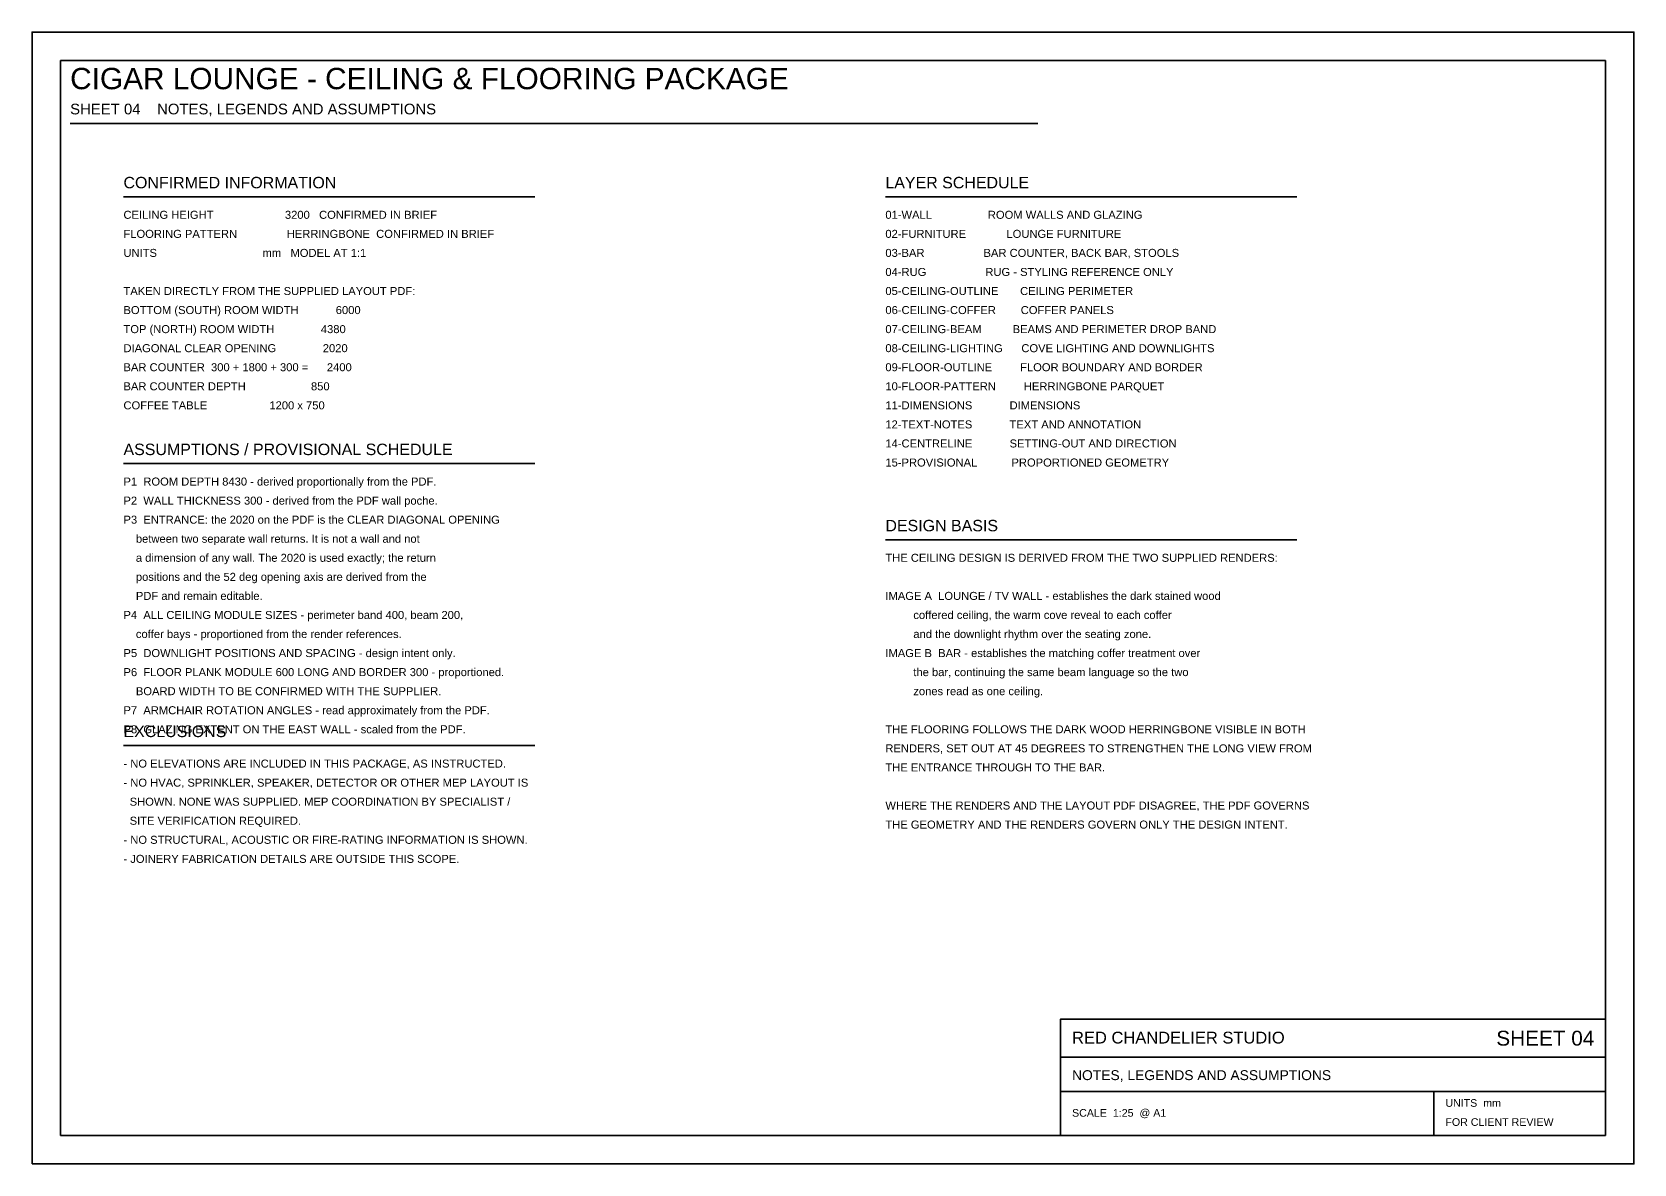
# Model space of a CAD drawing. Header units: millimetres. Extents: x 0 to 96025, y 0 to 14850.
# Drawn here: x 75000 to 96025, y 0 to 14850 of the extents above; entities that cross this region are included whole.
import ezdxf
from ezdxf.enums import TextEntityAlignment as Align

# ---------------------------------------------------------------- set-up
doc = ezdxf.new("R2010")
doc.units = ezdxf.units.MM
doc.layers.add('12-TEXT-NOTES', color=7, linetype='Continuous', lineweight=18)
doc.layers.add('17-SHEET-BORDER', color=7, linetype='Continuous', lineweight=35)
doc.styles.add('CL-TEXT', font='arial.ttf')

msp = doc.modelspace()

# ---------------------------------------------------------------- linework, layer by layer
at = {"layer": '17-SHEET-BORDER'}
for p, q in [((75500, 13650), (88200, 13650)), ((76200, 12690), (81600, 12690)), ((86200, 12690), (91600, 12690)), ((76200, 9190), (81600, 9190)), ((86200, 8190), (91600, 8190)), ((76200, 5490), (81600, 5490)), ((88500, 1400), (95650, 1400)), ((88500, 950), (95650, 950)), ((93400, 375), (93400, 950))]:
    msp.add_line(p, q, dxfattribs=at)
for points in [[(75000, 0), (96025, 0), (96025, 14850), (75000, 14850)], [(75375, 375), (95650, 375), (95650, 14475), (75375, 14475)], [(88500, 375), (95650, 375), (95650, 1900), (88500, 1900)]]:
    msp.add_lwpolyline(points, close=True, dxfattribs=at)

# ---------------------------------------------------------------- texts
at = {"layer": '12-TEXT-NOTES', "style": 'CL-TEXT'}
for s, height, p in [('CIGAR LOUNGE - CEILING & FLOORING PACKAGE', 280, (75500, 14100)), ('SHEET 04    NOTES, LEGENDS AND ASSUMPTIONS', 140, (75500, 13770)), ('CONFIRMED INFORMATION', 150, (76200, 12800)), ('LAYER SCHEDULE', 150, (86200, 12800)), ('CEILING HEIGHT                       3200   CONFIRMED IN BRIEF', 105, (76200, 12400)), ('01-WALL                  ROOM WALLS AND GLAZING', 105, (86200, 12400)), ('FLOORING PATTERN                HERRINGBONE  CONFIRMED IN BRIEF', 105, (76200, 12150)), ('02-FURNITURE             LOUNGE FURNITURE', 105, (86200, 12150)), ('UNITS                                  mm   MODEL AT 1:1', 105, (76200, 11900)), ('03-BAR                   BAR COUNTER, BACK BAR, STOOLS', 105, (86200, 11900)), ('04-RUG                   RUG - STYLING REFERENCE ONLY', 105, (86200, 11650)), ('TAKEN DIRECTLY FROM THE SUPPLIED LAYOUT PDF:', 105, (76200, 11400)), ('05-CEILING-OUTLINE       CEILING PERIMETER', 105, (86200, 11400)), ('BOTTOM (SOUTH) ROOM WIDTH            6000', 105, (76200, 11150)), ('06-CEILING-COFFER        COFFER PANELS', 105, (86200, 11150)), ('TOP (NORTH) ROOM WIDTH               4380', 105, (76200, 10900)), ('07-CEILING-BEAM          BEAMS AND PERIMETER DROP BAND', 105, (86200, 10900)), ('DIAGONAL CLEAR OPENING               2020', 105, (76200, 10650)), ('08-CEILING-LIGHTING      COVE LIGHTING AND DOWNLIGHTS', 105, (86200, 10650)), ('BAR COUNTER  300 + 1800 + 300 =      2400', 105, (76200, 10400)), ('09-FLOOR-OUTLINE         FLOOR BOUNDARY AND BORDER', 105, (86200, 10400)), ('BAR COUNTER DEPTH                     850', 105, (76200, 10150)), ('10-FLOOR-PATTERN         HERRINGBONE PARQUET', 105, (86200, 10150)), ('COFFEE TABLE                    1200 x 750', 105, (76200, 9900)), ('11-DIMENSIONS            DIMENSIONS', 105, (86200, 9900)), ('12-TEXT-NOTES            TEXT AND ANNOTATION', 105, (86200, 9650)), ('14-CENTRELINE            SETTING-OUT AND DIRECTION', 105, (86200, 9400)), ('ASSUMPTIONS / PROVISIONAL SCHEDULE', 150, (76200, 9300)), ('15-PROVISIONAL           PROPORTIONED GEOMETRY', 105, (86200, 9150)), ('P1  ROOM DEPTH 8430 - derived proportionally from the PDF.', 105, (76200, 8900)), ('P2  WALL THICKNESS 300 - derived from the PDF wall poche.', 105, (76200, 8650)), ('P3  ENTRANCE: the 2020 on the PDF is the CLEAR DIAGONAL OPENING', 105, (76200, 8400)), ('DESIGN BASIS', 150, (86200, 8300)), ('    between two separate wall returns. It is not a wall and not', 105, (76200, 8150)), ('    a dimension of any wall. The 2020 is used exactly; the return', 105, (76200, 7900)), ('THE CEILING DESIGN IS DERIVED FROM THE TWO SUPPLIED RENDERS:', 105, (86200, 7900)), ('    positions and the 52 deg opening axis are derived from the', 105, (76200, 7650)), ('    PDF and remain editable.', 105, (76200, 7400)), ('IMAGE A  LOUNGE / TV WALL - establishes the dark stained wood', 105, (86200, 7400)), ('P4  ALL CEILING MODULE SIZES - perimeter band 400, beam 200,', 105, (76200, 7150)), ('         coffered ceiling, the warm cove reveal to each coffer', 105, (86200, 7150)), ('    coffer bays - proportioned from the render references.', 105, (76200, 6900)), ('         and the downlight rhythm over the seating zone.', 105, (86200, 6900)), ('P5  DOWNLIGHT POSITIONS AND SPACING - design intent only.', 105, (76200, 6650)), ('IMAGE B  BAR - establishes the matching coffer treatment over', 105, (86200, 6650)), ('P6  FLOOR PLANK MODULE 600 LONG AND BORDER 300 - proportioned.', 105, (76200, 6400)), ('         the bar, continuing the same beam language so the two', 105, (86200, 6400)), ('    BOARD WIDTH TO BE CONFIRMED WITH THE SUPPLIER.', 105, (76200, 6150)), ('         zones read as one ceiling.', 105, (86200, 6150)), ('P7  ARMCHAIR ROTATION ANGLES - read approximately from the PDF.', 105, (76200, 5900)), ('P8  GLAZING EXTENT ON THE EAST WALL - scaled from the PDF.', 105, (76200, 5650)), ('EXCLUSIONS', 150, (76200, 5600)), ('THE FLOORING FOLLOWS THE DARK WOOD HERRINGBONE VISIBLE IN BOTH', 105, (86200, 5650)), ('RENDERS, SET OUT AT 45 DEGREES TO STRENGTHEN THE LONG VIEW FROM', 105, (86200, 5400)), ('- NO ELEVATIONS ARE INCLUDED IN THIS PACKAGE, AS INSTRUCTED.', 105, (76200, 5200)), ('THE ENTRANCE THROUGH TO THE BAR.', 105, (86200, 5150)), ('- NO HVAC, SPRINKLER, SPEAKER, DETECTOR OR OTHER MEP LAYOUT IS', 105, (76200, 4950)), ('  SHOWN. NONE WAS SUPPLIED. MEP COORDINATION BY SPECIALIST /', 105, (76200, 4700)), ('WHERE THE RENDERS AND THE LAYOUT PDF DISAGREE, THE PDF GOVERNS', 105, (86200, 4650)), ('  SITE VERIFICATION REQUIRED.', 105, (76200, 4450)), ('THE GEOMETRY AND THE RENDERS GOVERN ONLY THE DESIGN INTENT.', 105, (86200, 4400)), ('- NO STRUCTURAL, ACOUSTIC OR FIRE-RATING INFORMATION IS SHOWN.', 105, (76200, 4200)), ('- JOINERY FABRICATION DETAILS ARE OUTSIDE THIS SCOPE.', 105, (76200, 3950)), ('RED CHANDELIER STUDIO', 155, (88650, 1580)), ('NOTES, LEGENDS AND ASSUMPTIONS', 130, (88650, 1100)), ('UNITS  mm', 100, (93550, 750)), ('SCALE  1:25  @ A1', 100, (88650, 620)), ('FOR CLIENT REVIEW', 100, (93550, 500))]:
    msp.add_text(s, height=height, dxfattribs=at).set_placement(p)
msp.add_text('SHEET 04', height=195, dxfattribs=at).set_placement((95505, 1650), align=Align.MIDDLE_RIGHT)

doc.saveas('drawing.dxf')
